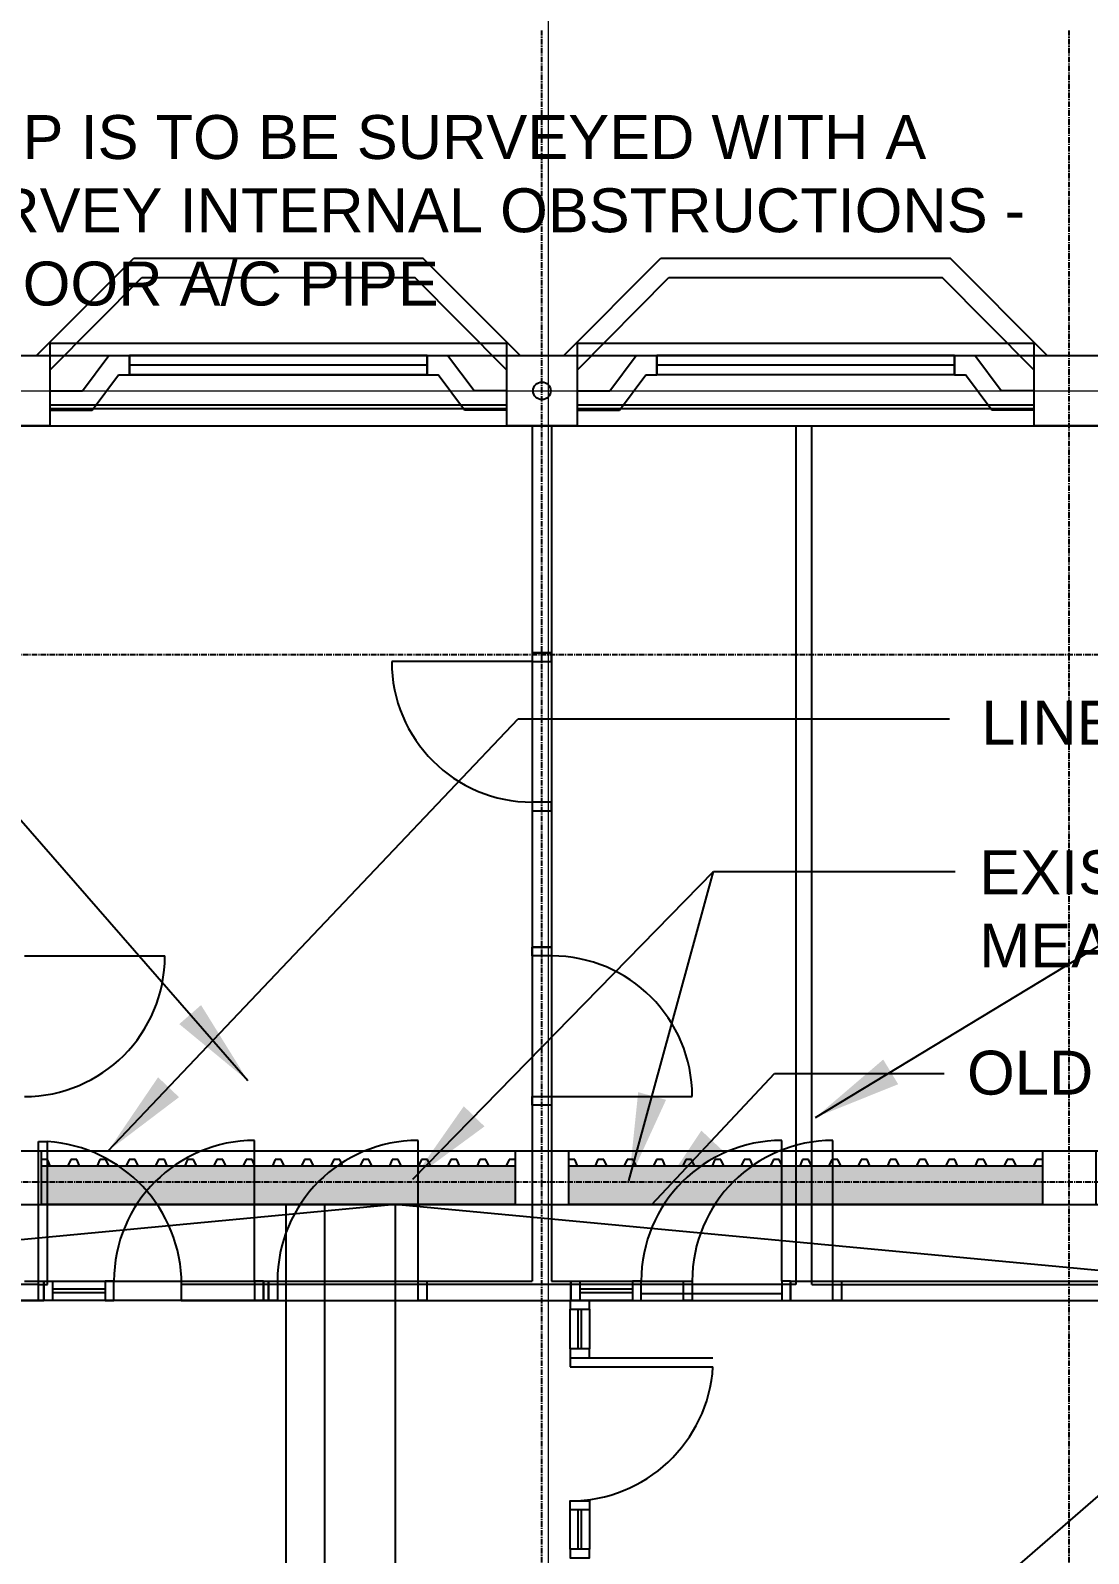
# Model space of a CAD drawing. Header units: millimetres. Extents: x -27283 to 30143, y -18440 to 22926.
# Drawn here: x -8443 to -2423, y 3161 to 11826 of the extents above; entities that cross this region are included whole.
import ezdxf

# ---------------------------------------------------------------- set-up
doc = ezdxf.new("R2010")
doc.units = ezdxf.units.MM
doc.linetypes.add('PCENTRE', pattern=[50.8, 31.75, -6.35, 6.35, -6.35])
doc.linetypes.add('PCENTRE2', pattern=[28.575, 19.05, -3.175, 3.175, -3.175])
for name, color, linetype in [('11th Floor - Doors Windows and Openings', 7, 'Continuous'), ('11th Floor - Structural Members', 7, 'Continuous'), ('11th Floor - Walls', 7, 'Continuous'), ('Boundaries_and_building_grids', 140, 'PCENTRE2'), ('Lift Motor Room Roof - General', 7, 'Continuous'), ('Lift Motor Room Roof - Hatch', 7, 'Continuous'), ('Lift Motor Room Roof - Roofs', 7, 'Continuous'), ('Lift Motor Room Roof - Structural Members', 7, 'Continuous'), ('Lift Motor Room Roof - Text and Leaders', 7, 'Continuous'), ('Lift Motor Room Roof - Walls', 7, 'Continuous'), ('Roof - Roofs', 7, 'Continuous'), ('Roof - Structural Members', 7, 'Continuous'), ('Roof - Text and Leaders', 7, 'Continuous'), ('Roof - Walls', 7, 'Continuous'), ('Sixth Floor - Doors Windows and Openings', 7, 'Continuous'), ('Sixth Floor - Structural Members', 7, 'Continuous'), ('Sixth Floor - Walls', 7, 'Continuous'), ('Tenth Floor - Doors Windows and Openings', 7, 'Continuous'), ('Tenth Floor - Structural Members', 7, 'Continuous'), ('Tenth Floor - Walls', 7, 'Continuous')]:
    doc.layers.add(name, color=color, linetype=linetype)
doc.styles.add('Arial1', font='arial.ttf')
doc.dimstyles.new('ISO-25', dxfattribs={"dimtxt": 2.5, "dimasz": 2.5, "dimexe": 1.25, "dimexo": 0.625, "dimtad": 1, "dimtxsty": 'Standard', "dimcen": 2.5, "dimadec": 0, "dimazin": 0, "dimtfac": 1, "dimtmove": 0, "dimatfit": 3, "dimfxl": 1, "dimarcsym": 0})
pattern_1 = [(90, (0, 0), (-25, 2e-15), [0.25, -199.75]), (90, (0.98, 2.5), (-25, 2e-15), [0.25, -199.75]), (90, (1.955, 5), (-25, 2e-15), [0.25, -199.75]), (90, (2.917, 7.5), (-25, 2e-15), [0.25, -199.75]), (90, (3.862, 10), (-25, 2e-15), [0.25, -199.75]), (90, (4.782, 12.5), (-25, 2e-15), [0.25, -199.75]), (90, (5.675, 15), (-25, 2e-15), [0.25, -199.75]), (90, (6.53, 17.5), (-25, 2e-15), [0.25, -199.75]), (90, (7.348, 20), (-25, 2e-15), [0.25, -199.75]), (90, (8.117, 22.5), (-25, 2e-15), [0.25, -199.75]), (90, (8.84, 25), (-25, 2e-15), [0.25, -199.75]), (90, (9.505, 27.5), (-25, 2e-15), [0.25, -199.75]), (90, (10.113, 30), (-25, 2e-15), [0.25, -199.75]), (90, (10.658, 32.5), (-25, 2e-15), [0.25, -199.75]), (90, (11.137, 35), (-25, 2e-15), [0.25, -199.75]), (90, (11.547, 37.5), (-25, 2e-15), [0.25, -199.75]), (90, (11.887, 40), (-25, 2e-15), [0.25, -199.75]), (90, (12.155, 42.5), (-25, 2e-15), [0.25, -199.75]), (90, (12.345, 45), (-25, 2e-15), [0.25, -199.75]), (90, (12.463, 47.5), (-25, 2e-15), [0.25, -199.75]), (90, (12.5, 50), (-25, 2e-15), [0.25, -199.75]), (90, (0.98, 97.5), (-25, 2e-15), [0.25, -199.75]), (90, (1.955, 95), (-25, 2e-15), [0.25, -199.75]), (90, (2.917, 92.5), (-25, 2e-15), [0.25, -199.75]), (90, (3.862, 90), (-25, 2e-15), [0.25, -199.75]), (90, (4.782, 87.5), (-25, 2e-15), [0.25, -199.75]), (90, (5.675, 85), (-25, 2e-15), [0.25, -199.75]), (90, (6.53, 82.5), (-25, 2e-15), [0.25, -199.75]), (90, (7.348, 80), (-25, 2e-15), [0.25, -199.75]), (90, (8.117, 77.5), (-25, 2e-15), [0.25, -199.75]), (90, (8.84, 75), (-25, 2e-15), [0.25, -199.75]), (90, (9.505, 72.5), (-25, 2e-15), [0.25, -199.75]), (90, (10.113, 70), (-25, 2e-15), [0.25, -199.75]), (90, (10.658, 67.5), (-25, 2e-15), [0.25, -199.75]), (90, (11.137, 65), (-25, 2e-15), [0.25, -199.75]), (90, (11.547, 62.5), (-25, 2e-15), [0.25, -199.75]), (90, (11.887, 60), (-25, 2e-15), [0.25, -199.75]), (90, (12.155, 57.5), (-25, 2e-15), [0.25, -199.75]), (90, (12.345, 55), (-25, 2e-15), [0.25, -199.75]), (90, (12.463, 52.5), (-25, 2e-15), [0.25, -199.75]), (90, (-0.98, 102.5), (-25, 2e-15), [0.25, -199.75]), (90, (-1.955, 105), (-25, 2e-15), [0.25, -199.75]), (90, (-2.917, 107.5), (-25, 2e-15), [0.25, -199.75]), (90, (-3.862, 110), (-25, 2e-15), [0.25, -199.75]), (90, (-4.782, 112.5), (-25, 2e-15), [0.25, -199.75]), (90, (-5.675, 115), (-25, 2e-15), [0.25, -199.75]), (90, (-6.53, 117.5), (-25, 2e-15), [0.25, -199.75]), (90, (-7.348, 120), (-25, 2e-15), [0.25, -199.75]), (90, (-8.117, 122.5), (-25, 2e-15), [0.25, -199.75]), (90, (-8.84, 125), (-25, 2e-15), [0.25, -199.75]), (90, (-9.505, 127.5), (-25, 2e-15), [0.25, -199.75]), (90, (-10.113, 130), (-25, 2e-15), [0.25, -199.75]), (90, (-10.658, 132.5), (-25, 2e-15), [0.25, -199.75]), (90, (-11.137, 135), (-25, 2e-15), [0.25, -199.75]), (90, (-11.547, 137.5), (-25, 2e-15), [0.25, -199.75]), (90, (-11.887, 140), (-25, 2e-15), [0.25, -199.75]), (90, (-12.155, 142.5), (-25, 2e-15), [0.25, -199.75]), (90, (-12.345, 145), (-25, 2e-15), [0.25, -199.75]), (90, (-12.463, 147.5), (-25, 2e-15), [0.25, -199.75]), (90, (-12.5, 150), (-25, 2e-15), [0.25, -199.75]), (90, (-0.98, 197.5), (-25, 2e-15), [0.25, -199.75]), (90, (-1.955, 195), (-25, 2e-15), [0.25, -199.75]), (90, (-2.917, 192.5), (-25, 2e-15), [0.25, -199.75]), (90, (-3.862, 190), (-25, 2e-15), [0.25, -199.75]), (90, (-4.782, 187.5), (-25, 2e-15), [0.25, -199.75]), (90, (-5.675, 185), (-25, 2e-15), [0.25, -199.75]), (90, (-6.53, 182.5), (-25, 2e-15), [0.25, -199.75]), (90, (-7.348, 180), (-25, 2e-15), [0.25, -199.75]), (90, (-8.117, 177.5), (-25, 2e-15), [0.25, -199.75]), (90, (-8.84, 175), (-25, 2e-15), [0.25, -199.75]), (90, (-9.505, 172.5), (-25, 2e-15), [0.25, -199.75]), (90, (-10.113, 170), (-25, 2e-15), [0.25, -199.75]), (90, (-10.658, 167.5), (-25, 2e-15), [0.25, -199.75]), (90, (-11.137, 165), (-25, 2e-15), [0.25, -199.75]), (90, (-11.547, 162.5), (-25, 2e-15), [0.25, -199.75]), (90, (-11.887, 160), (-25, 2e-15), [0.25, -199.75]), (90, (-12.155, 157.5), (-25, 2e-15), [0.25, -199.75]), (90, (-12.345, 155), (-25, 2e-15), [0.25, -199.75]), (90, (-12.463, 152.5), (-25, 2e-15), [0.25, -199.75]), (90, (0, 100), (-25, 2e-15), [0.25, -199.75])]

msp = doc.modelspace()

# ---------------------------------------------------------------- hatches: boundary and pattern name
at = {"layer": 'Lift Motor Room Roof - Hatch', "linetype": 'Continuous', "lineweight": -3}
h = msp.add_hatch(dxfattribs=at)
h.set_pattern_fill('GENERAL', color=8, scale=25, style=0)
h.set_pattern_definition(pattern_1)
h.paths.add_polyline_path([(-8380.3, 5365.7), (-8380.3, 5145.7), (-5685.3, 5145.7), (-5685.3, 5365.7)])
h = msp.add_hatch(dxfattribs=at)
h.set_pattern_fill('GENERAL', color=8, scale=25, style=0)
h.set_pattern_definition(pattern_1)
h.paths.add_polyline_path([(-5380.3, 5365.7), (-5380.3, 5145.7), (-2685.3, 5145.7), (-2685.3, 5365.7)])

# ---------------------------------------------------------------- linework, layer by layer
at = {"layer": '11th Floor - Doors Windows and Openings', "color": 1, "linetype": 'Continuous'}
for p, q in [((-6186, 9975.7, 37950), (-7879.6, 9975.7, 37950)), ((-7879.6, 9865.7, 37950), (-7879.6, 9975.7, 37950)), ((-6186, 9865.7, 37950), (-6186, 9975.7, 37950)), ((-4879.7, 9865.7, 37950), (-4879.7, 9975.7, 37950)), ((-3186, 9975.7, 37950), (-4879.7, 9975.7, 37950)), ((-3186, 9865.7, 37950), (-3186, 9975.7, 37950)), ((-6186, 9920.7, 37950), (-7879.6, 9920.7, 37950)), ((-3186, 9920.7, 37950), (-4879.7, 9920.7, 37950)), ((-6186, 9865.7, 37950), (-7879.6, 9865.7, 37950)), ((-3186, 9865.7, 37950), (-4879.7, 9865.7, 37950))]:
    msp.add_line(p, q, dxfattribs=at)
at = {"layer": '11th Floor - Doors Windows and Openings', "color": 1, "linetype": 'Continuous', "lineweight": -3}
for p, q in [((-8477.8, 6560.7, 37950), (-7677.8, 6560.7, 37950)), ((-5477.8, 5760.7, 37950), (-4677.8, 5760.7, 37950)), ((-6237.8, 4710.7, 37950), (-6237.8, 5510.7, 37950)), ((-3877.8, 4710.7, 37950), (-3877.8, 5510.7, 37950))]:
    msp.add_line(p, q, dxfattribs=at)
at = {"layer": '11th Floor - Doors Windows and Openings', "color": 1, "linetype": 'Continuous', "lineweight": -3, "elevation": 37950}
for points in [[(-5477.8, 6610.7), (-5477.8, 6560.7), (-5587.8, 6560.7), (-5587.8, 6610.7), (-5477.8, 6610.7)], [(-5477.8, 5760.7), (-5477.8, 5710.7), (-5587.8, 5710.7), (-5587.8, 5760.7), (-5477.8, 5760.7)], [(-7087.8, 4710.7), (-7037.8, 4710.7), (-7037.8, 4600.7), (-7087.8, 4600.7), (-7087.8, 4710.7)], [(-6237.8, 4710.7), (-6187.8, 4710.7), (-6187.8, 4600.7), (-6237.8, 4600.7), (-6237.8, 4710.7)], [(-4727.8, 4710.7), (-4677.8, 4710.7), (-4677.8, 4600.7), (-4727.8, 4600.7), (-4727.8, 4710.7)], [(-3877.8, 4710.7), (-3827.8, 4710.7), (-3827.8, 4600.7), (-3877.8, 4600.7), (-3877.8, 4710.7)]]:
    msp.add_lwpolyline(points, dxfattribs=at)
at = {"layer": '11th Floor - Doors Windows and Openings', "color": 1, "linetype": 'Continuous', "lineweight": -3}
for centre, start, end in [((-8477.8, 6560.7, 37950), 270, 0), ((-5477.8, 5760.7, 37950), 0, 90), ((-6237.8, 4710.7, 37950), 90, 180), ((-3877.8, 4710.7, 37950), 90, 180)]:
    msp.add_arc(centre, 800, start, end, dxfattribs=at)
at = {"layer": '11th Floor - Structural Members', "color": 5, "linetype": 'Continuous', "elevation": 37950}
for points in [[(-8332.8, 9575.7), (-8732.8, 9575.7), (-8732.8, 9975.7), (-8332.8, 9975.7), (-8332.8, 9575.7)], [(-5332.8, 9575.7), (-5732.8, 9575.7), (-5732.8, 9975.7), (-5332.8, 9975.7), (-5332.8, 9575.7)], [(-2332.8, 9575.7), (-2732.8, 9575.7), (-2732.8, 9975.7), (-2332.8, 9975.7), (-2332.8, 9575.7)]]:
    msp.add_lwpolyline(points, dxfattribs=at)
at = {"layer": '11th Floor - Structural Members', "color": 5, "linetype": 'Continuous', "lineweight": -3}
msp.add_circle((-5532.8, 9775.7, 34500), 50, dxfattribs=at)
at = {"layer": '11th Floor - Walls', "color": 3, "linetype": 'Continuous'}
for p, q in [((-8408.1, 9975.7, 37950), (-7855.6, 10530.7, 37950)), ((-7855.6, 10530.7, 37950), (-6210, 10530.7, 37950)), ((-5657.5, 9975.7, 37950), (-6210, 10530.7, 37950)), ((-5408.1, 9975.7, 37950), (-4855.6, 10530.7, 37950)), ((-4855.6, 10530.7, 37950), (-3210, 10530.7, 37950)), ((-2657.5, 9975.7, 37950), (-3210, 10530.7, 37950)), ((-8332.8, 9893.7, 37950), (-7810, 10420.7, 37950)), ((-7810, 10420.7, 37950), (-6255.6, 10420.7, 37950)), ((-5732.8, 9893.7, 37950), (-6255.6, 10420.7, 37950)), ((-5332.8, 9893.7, 37950), (-4810, 10420.7, 37950)), ((-4810, 10420.7, 37950), (-3255.6, 10420.7, 37950)), ((-2732.8, 9893.7, 37950), (-3255.6, 10420.7, 37950)), ((-8146.4, 9775.7, 37950), (-7996.1, 9975.7, 37950)), ((-7996.1, 9975.7, 37950), (-6069.5, 9975.7, 37950)), ((-7879.6, 9975.7, 37950), (-7879.6, 9865.7, 37950)), ((-6186, 9975.7, 37950), (-6186, 9865.7, 37950)), ((-5919.2, 9775.7, 37950), (-6069.5, 9975.7, 37950)), ((-5146.4, 9775.7, 37950), (-4996.1, 9975.7, 37950)), ((-4996.1, 9975.7, 37950), (-4879.6, 9975.7, 37950)), ((-4879.6, 9975.7, 37950), (-4879.6, 9865.7, 37950)), ((-3186, 9975.7, 37950), (-3186, 9865.7, 37950)), ((-3186, 9975.7, 37950), (-3069.5, 9975.7, 37950)), ((-2919.2, 9775.7, 37950), (-3069.5, 9975.7, 37950)), ((-8092.3, 9665.7, 37950), (-7942.1, 9865.7, 37950)), ((-7942.1, 9865.7, 37950), (-6123.5, 9865.7, 37950)), ((-5973.3, 9665.7, 37950), (-6123.5, 9865.7, 37950)), ((-5092.3, 9665.7, 37950), (-4942.1, 9865.7, 37950)), ((-4942.1, 9865.7, 37950), (-4879.6, 9865.7, 37950)), ((-3186, 9865.7, 37950), (-3123.5, 9865.7, 37950)), ((-2973.3, 9665.7, 37950), (-3123.5, 9865.7, 37950)), ((-8332.8, 9775.7, 37950), (-8146.4, 9775.7, 37950)), ((-5732.8, 9775.7, 37950), (-5919.2, 9775.7, 37950)), ((-5332.8, 9775.7, 37950), (-5146.4, 9775.7, 37950)), ((-2732.8, 9775.7, 37950), (-2919.2, 9775.7, 37950)), ((-8332.8, 9665.7, 37950), (-8092.3, 9665.7, 37950)), ((-5732.8, 9665.7, 37950), (-5973.3, 9665.7, 37950)), ((-5332.8, 9665.7, 37950), (-5092.3, 9665.7, 37950)), ((-2732.8, 9665.7, 37950), (-2973.3, 9665.7, 37950))]:
    msp.add_line(p, q, dxfattribs=at)
at = {"layer": '11th Floor - Walls', "color": 2, "linetype": 'Continuous'}
for p, q in [((-5477.8, 9575.7, 37950), (-5587.8, 9575.7, 37950)), ((-5587.8, 9575.7, 37950), (-5587.8, 6610.7, 37950)), ((-5477.8, 9575.7, 37950), (-5477.8, 6610.7, 37950)), ((-5477.8, 6610.7, 37950), (-5587.8, 6610.7, 37950)), ((-5587.8, 5710.7, 37950), (-5587.8, 4710.7, 37950)), ((-5477.8, 5710.7, 37950), (-5587.8, 5710.7, 37950)), ((-5477.8, 5710.7, 37950), (-5477.8, 4710.7, 37950)), ((-8477.8, 4710.7, 37950), (-7087.8, 4710.7, 37950)), ((-7087.8, 4710.7, 37950), (-7087.8, 4600.7, 37950)), ((-6187.8, 4710.7, 37950), (-6187.8, 4600.7, 37950)), ((-6187.8, 4710.7, 37950), (-5587.8, 4710.7, 37950)), ((-5477.8, 4710.7, 37950), (-4727.8, 4710.7, 37950)), ((-4727.8, 4600.7, 37950), (-4727.8, 4710.7, 37950)), ((-3827.8, 4710.7, 37950), (412.2, 4710.7, 37950)), ((-3827.8, 4710.7, 37950), (-3827.8, 4600.7, 37950)), ((-7087.8, 4600.7, 37950), (-8587.8, 4600.7, 37950)), ((-6187.8, 4600.7, 37950), (-4727.8, 4600.7, 37950)), ((-3827.8, 4600.7, 37950), (4712.2, 4600.7, 37950))]:
    msp.add_line(p, q, dxfattribs=at)
at = {"layer": 'Boundaries_and_building_grids', "color": 140, "linetype": 'PCENTRE', "lineweight": -3}
for p, q in [((-5532.8, -11774.3), (-5532.8, 11825.7)), ((-2532.8, -11774.3), (-2532.8, 11825.7)), ((-27282.8, 8275.7), (25217.2, 8275.7)), ((-27282.8, 5275.7), (25217.2, 5275.7))]:
    msp.add_line(p, q, dxfattribs=at)
at = {"layer": 'Boundaries_and_building_grids', "color": 4, "linetype": 'Continuous', "lineweight": 0}
msp.add_xline((-26402.2, 9775.7), (1, 0), dxfattribs=at)
at = {"layer": 'Lift Motor Room Roof - General', "color": 4, "linetype": 'Continuous', "lineweight": 0}
msp.add_xline((-5495.3, -5137.8, 46830), (0, 1), dxfattribs=at)
at = {"layer": 'Lift Motor Room Roof - Roofs', "color": 4, "linetype": 'Continuous', "lineweight": -3}
for p, q in [((-8380.3, 5365.7, 46830), (-5685.3, 5365.7, 46830)), ((-5380.3, 5365.7, 46830), (-2685.3, 5365.7, 46830))]:
    msp.add_line(p, q, dxfattribs=at)
at = {"layer": 'Lift Motor Room Roof - Roofs', "color": 3, "linetype": 'Continuous', "lineweight": -3}
msp.add_line((-14422.8, 5145.7, 46830), (12357.2, 5145.7, 46830), dxfattribs=at)
at = {"layer": 'Lift Motor Room Roof - Roofs', "color": 1, "linetype": 'Continuous', "lineweight": -3}
for p, q in [((-6367.8, 5145.7, 46830), (-11702.8, 4645.7, 46830)), ((-6367.8, 5145.7, 46830), (-6367.8, -5094.3, 46830)), ((-1032.8, 4645.7, 46830), (-6367.8, 5145.7, 46830)), ((-1032.8, 4645.7, 46830), (-6367.8, 25.7, 46830))]:
    msp.add_line(p, q, dxfattribs=at)
at = {"layer": 'Lift Motor Room Roof - Structural Members', "color": 5, "linetype": 'Continuous', "lineweight": -3, "elevation": 46830}
for points in [[(-8685.3, 5450.7), (-8685.3, 5145.7), (-8380.3, 5145.7), (-8380.3, 5450.7)], [(-5685.3, 5450.7), (-5685.3, 5145.7), (-5380.3, 5145.7), (-5380.3, 5450.7)], [(-2685.3, 5450.7), (-2685.3, 5145.7), (-2380.3, 5145.7), (-2380.3, 5450.7)]]:
    msp.add_lwpolyline(points, close=True, dxfattribs=at)
at = {"layer": 'Lift Motor Room Roof - Walls', "color": 1, "linetype": 'Continuous'}
for p, q in [((-8346.4, 5401.6, 46830), (-8380.3, 5401.6, 46830)), ((-8329.9, 5365.7, 46830), (-8346.4, 5401.6, 46830)), ((-8214, 5401.6, 46830), (-8230.5, 5365.7, 46830)), ((-8180, 5401.6, 46830), (-8214, 5401.6, 46830)), ((-8163.6, 5365.7, 46830), (-8180, 5401.6, 46830)), ((-8047.7, 5401.6, 46830), (-8064.2, 5365.7, 46830)), ((-8013.7, 5401.6, 46830), (-8047.7, 5401.6, 46830)), ((-7997.2, 5365.7, 46830), (-8013.7, 5401.6, 46830)), ((-7881.4, 5401.6, 46830), (-7897.8, 5365.7, 46830)), ((-7847.4, 5401.6, 46830), (-7881.4, 5401.6, 46830)), ((-7830.9, 5365.7, 46830), (-7847.4, 5401.6, 46830)), ((-7715, 5401.6, 46830), (-7731.5, 5365.7, 46830)), ((-7681.1, 5401.6, 46830), (-7715, 5401.6, 46830)), ((-7664.6, 5365.7, 46830), (-7681.1, 5401.6, 46830)), ((-7548.7, 5401.6, 46830), (-7565.2, 5365.7, 46830)), ((-7514.8, 5401.6, 46830), (-7548.7, 5401.6, 46830)), ((-7498.3, 5365.7, 46830), (-7514.8, 5401.6, 46830)), ((-7382.4, 5401.6, 46830), (-7398.9, 5365.7, 46830)), ((-7348.5, 5401.6, 46830), (-7382.4, 5401.6, 46830)), ((-7332, 5365.7, 46830), (-7348.5, 5401.6, 46830)), ((-7216.1, 5401.6, 46830), (-7232.6, 5365.7, 46830)), ((-7182.2, 5401.6, 46830), (-7216.1, 5401.6, 46830)), ((-7165.7, 5365.7, 46830), (-7182.2, 5401.6, 46830)), ((-7049.8, 5401.6, 46830), (-7066.3, 5365.7, 46830)), ((-7015.8, 5401.6, 46830), (-7049.8, 5401.6, 46830)), ((-6999.3, 5365.7, 46830), (-7015.8, 5401.6, 46830)), ((-6883.5, 5401.6, 46830), (-6899.9, 5365.7, 46830)), ((-6849.5, 5401.6, 46830), (-6883.5, 5401.6, 46830)), ((-6833, 5365.7, 46830), (-6849.5, 5401.6, 46830)), ((-6717.1, 5401.6, 46830), (-6733.6, 5365.7, 46830)), ((-6683.2, 5401.6, 46830), (-6717.1, 5401.6, 46830)), ((-6666.7, 5365.7, 46830), (-6683.2, 5401.6, 46830)), ((-6550.8, 5401.6, 46830), (-6567.3, 5365.7, 46830)), ((-6516.9, 5401.6, 46830), (-6550.8, 5401.6, 46830)), ((-6500.4, 5365.7, 46830), (-6516.9, 5401.6, 46830)), ((-6384.5, 5401.6, 46830), (-6401, 5365.7, 46830)), ((-6350.6, 5401.6, 46830), (-6384.5, 5401.6, 46830)), ((-6334.1, 5365.7, 46830), (-6350.6, 5401.6, 46830)), ((-6218.2, 5401.6, 46830), (-6234.7, 5365.7, 46830)), ((-6184.3, 5401.6, 46830), (-6218.2, 5401.6, 46830)), ((-6167.8, 5365.7, 46830), (-6184.3, 5401.6, 46830)), ((-6051.9, 5401.6, 46830), (-6068.4, 5365.7, 46830)), ((-6017.9, 5401.6, 46830), (-6051.9, 5401.6, 46830)), ((-6001.5, 5365.7, 46830), (-6017.9, 5401.6, 46830)), ((-5885.6, 5401.6, 46830), (-5902.1, 5365.7, 46830)), ((-5851.6, 5401.6, 46830), (-5885.6, 5401.6, 46830)), ((-5835.1, 5365.7, 46830), (-5851.6, 5401.6, 46830)), ((-5719.2, 5401.6, 46830), (-5735.7, 5365.7, 46830)), ((-5685.3, 5401.6, 46830), (-5719.2, 5401.6, 46830)), ((-5346.4, 5401.6, 46830), (-5380.3, 5401.6, 46830)), ((-5329.9, 5365.7, 46830), (-5346.4, 5401.6, 46830)), ((-5214, 5401.6, 46830), (-5230.5, 5365.7, 46830)), ((-5180, 5401.6, 46830), (-5214, 5401.6, 46830)), ((-5163.6, 5365.7, 46830), (-5180, 5401.6, 46830)), ((-5047.7, 5401.6, 46830), (-5064.2, 5365.7, 46830)), ((-5013.7, 5401.6, 46830), (-5047.7, 5401.6, 46830)), ((-4997.2, 5365.7, 46830), (-5013.7, 5401.6, 46830)), ((-4881.4, 5401.6, 46830), (-4897.8, 5365.7, 46830)), ((-4847.4, 5401.6, 46830), (-4881.4, 5401.6, 46830)), ((-4830.9, 5365.7, 46830), (-4847.4, 5401.6, 46830)), ((-4715, 5401.6, 46830), (-4731.5, 5365.7, 46830)), ((-4681.1, 5401.6, 46830), (-4715, 5401.6, 46830)), ((-4664.6, 5365.7, 46830), (-4681.1, 5401.6, 46830)), ((-4548.7, 5401.6, 46830), (-4565.2, 5365.7, 46830)), ((-4514.8, 5401.6, 46830), (-4548.7, 5401.6, 46830)), ((-4498.3, 5365.7, 46830), (-4514.8, 5401.6, 46830)), ((-4382.4, 5401.6, 46830), (-4398.9, 5365.7, 46830)), ((-4348.5, 5401.6, 46830), (-4382.4, 5401.6, 46830)), ((-4332, 5365.7, 46830), (-4348.5, 5401.6, 46830)), ((-4216.1, 5401.6, 46830), (-4232.6, 5365.7, 46830)), ((-4182.2, 5401.6, 46830), (-4216.1, 5401.6, 46830)), ((-4165.7, 5365.7, 46830), (-4182.2, 5401.6, 46830)), ((-4049.8, 5401.6, 46830), (-4066.3, 5365.7, 46830)), ((-4015.8, 5401.6, 46830), (-4049.8, 5401.6, 46830)), ((-3999.3, 5365.7, 46830), (-4015.8, 5401.6, 46830)), ((-3883.5, 5401.6, 46830), (-3899.9, 5365.7, 46830)), ((-3849.5, 5401.6, 46830), (-3883.5, 5401.6, 46830)), ((-3833, 5365.7, 46830), (-3849.5, 5401.6, 46830)), ((-3717.1, 5401.6, 46830), (-3733.6, 5365.7, 46830)), ((-3683.2, 5401.6, 46830), (-3717.1, 5401.6, 46830)), ((-3666.7, 5365.7, 46830), (-3683.2, 5401.6, 46830)), ((-3550.8, 5401.6, 46830), (-3567.3, 5365.7, 46830)), ((-3516.9, 5401.6, 46830), (-3550.8, 5401.6, 46830)), ((-3500.4, 5365.7, 46830), (-3516.9, 5401.6, 46830)), ((-3384.5, 5401.6, 46830), (-3401, 5365.7, 46830)), ((-3350.6, 5401.6, 46830), (-3384.5, 5401.6, 46830)), ((-3334.1, 5365.7, 46830), (-3350.6, 5401.6, 46830)), ((-3218.2, 5401.6, 46830), (-3234.7, 5365.7, 46830)), ((-3184.3, 5401.6, 46830), (-3218.2, 5401.6, 46830)), ((-3167.8, 5365.7, 46830), (-3184.3, 5401.6, 46830)), ((-3051.9, 5401.6, 46830), (-3068.4, 5365.7, 46830)), ((-3017.9, 5401.6, 46830), (-3051.9, 5401.6, 46830)), ((-3001.5, 5365.7, 46830), (-3017.9, 5401.6, 46830)), ((-2885.6, 5401.6, 46830), (-2902.1, 5365.7, 46830)), ((-2851.6, 5401.6, 46830), (-2885.6, 5401.6, 46830)), ((-2835.1, 5365.7, 46830), (-2851.6, 5401.6, 46830)), ((-2719.2, 5401.6, 46830), (-2735.7, 5365.7, 46830)), ((-2685.3, 5401.6, 46830), (-2719.2, 5401.6, 46830)), ((-8329.9, 5365.7, 46830), (-8230.5, 5365.7, 46830)), ((-8163.6, 5365.7, 46830), (-8064.2, 5365.7, 46830)), ((-7997.2, 5365.7, 46830), (-7897.8, 5365.7, 46830)), ((-7830.9, 5365.7, 46830), (-7731.5, 5365.7, 46830)), ((-7664.6, 5365.7, 46830), (-7565.2, 5365.7, 46830)), ((-7498.3, 5365.7, 46830), (-7398.9, 5365.7, 46830)), ((-7332, 5365.7, 46830), (-7232.6, 5365.7, 46830)), ((-7165.7, 5365.7, 46830), (-7066.3, 5365.7, 46830)), ((-6999.3, 5365.7, 46830), (-6899.9, 5365.7, 46830)), ((-6833, 5365.7, 46830), (-6733.6, 5365.7, 46830)), ((-6666.7, 5365.7, 46830), (-6567.3, 5365.7, 46830)), ((-6500.4, 5365.7, 46830), (-6401, 5365.7, 46830)), ((-6334.1, 5365.7, 46830), (-6234.7, 5365.7, 46830)), ((-6167.8, 5365.7, 46830), (-6068.4, 5365.7, 46830)), ((-6001.5, 5365.7, 46830), (-5902.1, 5365.7, 46830)), ((-5835.1, 5365.7, 46830), (-5735.7, 5365.7, 46830)), ((-5329.9, 5365.7, 46830), (-5230.5, 5365.7, 46830)), ((-5163.6, 5365.7, 46830), (-5064.2, 5365.7, 46830)), ((-4997.2, 5365.7, 46830), (-4897.8, 5365.7, 46830)), ((-4830.9, 5365.7, 46830), (-4731.5, 5365.7, 46830)), ((-4664.6, 5365.7, 46830), (-4565.2, 5365.7, 46830)), ((-4498.3, 5365.7, 46830), (-4398.9, 5365.7, 46830)), ((-4332, 5365.7, 46830), (-4232.6, 5365.7, 46830)), ((-4165.7, 5365.7, 46830), (-4066.3, 5365.7, 46830)), ((-3999.3, 5365.7, 46830), (-3899.9, 5365.7, 46830)), ((-3833, 5365.7, 46830), (-3733.6, 5365.7, 46830)), ((-3666.7, 5365.7, 46830), (-3567.3, 5365.7, 46830)), ((-3500.4, 5365.7, 46830), (-3401, 5365.7, 46830)), ((-3334.1, 5365.7, 46830), (-3234.7, 5365.7, 46830)), ((-3167.8, 5365.7, 46830), (-3068.4, 5365.7, 46830)), ((-3001.5, 5365.7, 46830), (-2902.1, 5365.7, 46830)), ((-2835.1, 5365.7, 46830), (-2735.7, 5365.7, 46830))]:
    msp.add_line(p, q, dxfattribs=at)
at = {"layer": 'Lift Motor Room Roof - Walls', "color": 2, "linetype": 'Continuous', "elevation": 46830}
msp.add_lwpolyline([(-14727.8, 5450.7), (-14727.8, -5399.3), (12662.2, -5399.3), (12662.2, 5450.7)], close=True, dxfattribs=at)
at = {"layer": 'Roof - Roofs', "color": 3, "linetype": 'Continuous', "lineweight": -3}
for p, q in [((-25232.8, 9975.7, 42250), (23167.2, 9975.7, 42250)), ((-24832.8, 9575.7, 42250), (22767.2, 9575.7, 42250))]:
    msp.add_line(p, q, dxfattribs=at)
at = {"layer": 'Roof - Roofs', "color": 4, "linetype": 'Continuous', "lineweight": -3}
msp.add_circle((-5532.8, 9775.7, 42250), 50, dxfattribs=at)
at = {"layer": 'Roof - Structural Members', "color": 5, "linetype": 'Continuous', "lineweight": -3, "elevation": 42250}
for points in [[(-8685.3, 5450.7), (-8685.3, 5145.7), (-8380.3, 5145.7), (-8380.3, 5450.7)], [(-5685.3, 5450.7), (-5685.3, 5145.7), (-5380.3, 5145.7), (-5380.3, 5450.7)], [(-2685.3, 5450.7), (-2685.3, 5145.7), (-2380.3, 5145.7), (-2380.3, 5450.7)]]:
    msp.add_lwpolyline(points, close=True, dxfattribs=at)
at = {"layer": 'Roof - Walls', "color": 1, "linetype": 'Continuous'}
for p, q in [((-8346.4, 5401.6, 42250), (-8380.3, 5401.6, 42250)), ((-8329.9, 5365.7, 42250), (-8346.4, 5401.6, 42250)), ((-8214, 5401.6, 42250), (-8230.5, 5365.7, 42250)), ((-8180, 5401.6, 42250), (-8214, 5401.6, 42250)), ((-8163.6, 5365.7, 42250), (-8180, 5401.6, 42250)), ((-8047.7, 5401.6, 42250), (-8064.2, 5365.7, 42250)), ((-8013.7, 5401.6, 42250), (-8047.7, 5401.6, 42250)), ((-7997.2, 5365.7, 42250), (-8013.7, 5401.6, 42250)), ((-7881.4, 5401.6, 42250), (-7897.8, 5365.7, 42250)), ((-7847.4, 5401.6, 42250), (-7881.4, 5401.6, 42250)), ((-7830.9, 5365.7, 42250), (-7847.4, 5401.6, 42250)), ((-7715, 5401.6, 42250), (-7731.5, 5365.7, 42250)), ((-7681.1, 5401.6, 42250), (-7715, 5401.6, 42250)), ((-7664.6, 5365.7, 42250), (-7681.1, 5401.6, 42250)), ((-7548.7, 5401.6, 42250), (-7565.2, 5365.7, 42250)), ((-7514.8, 5401.6, 42250), (-7548.7, 5401.6, 42250)), ((-7498.3, 5365.7, 42250), (-7514.8, 5401.6, 42250)), ((-7382.4, 5401.6, 42250), (-7398.9, 5365.7, 42250)), ((-7348.5, 5401.6, 42250), (-7382.4, 5401.6, 42250)), ((-7332, 5365.7, 42250), (-7348.5, 5401.6, 42250)), ((-7216.1, 5401.6, 42250), (-7232.6, 5365.7, 42250)), ((-7182.2, 5401.6, 42250), (-7216.1, 5401.6, 42250)), ((-7165.7, 5365.7, 42250), (-7182.2, 5401.6, 42250)), ((-7049.8, 5401.6, 42250), (-7066.3, 5365.7, 42250)), ((-7015.8, 5401.6, 42250), (-7049.8, 5401.6, 42250)), ((-6999.3, 5365.7, 42250), (-7015.8, 5401.6, 42250)), ((-6883.5, 5401.6, 42250), (-6899.9, 5365.7, 42250)), ((-6849.5, 5401.6, 42250), (-6883.5, 5401.6, 42250)), ((-6833, 5365.7, 42250), (-6849.5, 5401.6, 42250)), ((-6717.1, 5401.6, 42250), (-6733.6, 5365.7, 42250)), ((-6683.2, 5401.6, 42250), (-6717.1, 5401.6, 42250)), ((-6666.7, 5365.7, 42250), (-6683.2, 5401.6, 42250)), ((-6550.8, 5401.6, 42250), (-6567.3, 5365.7, 42250)), ((-6516.9, 5401.6, 42250), (-6550.8, 5401.6, 42250)), ((-6500.4, 5365.7, 42250), (-6516.9, 5401.6, 42250)), ((-6384.5, 5401.6, 42250), (-6401, 5365.7, 42250)), ((-6350.6, 5401.6, 42250), (-6384.5, 5401.6, 42250)), ((-6334.1, 5365.7, 42250), (-6350.6, 5401.6, 42250)), ((-6218.2, 5401.6, 42250), (-6234.7, 5365.7, 42250)), ((-6184.3, 5401.6, 42250), (-6218.2, 5401.6, 42250)), ((-6167.8, 5365.7, 42250), (-6184.3, 5401.6, 42250)), ((-6051.9, 5401.6, 42250), (-6068.4, 5365.7, 42250)), ((-6017.9, 5401.6, 42250), (-6051.9, 5401.6, 42250)), ((-6001.5, 5365.7, 42250), (-6017.9, 5401.6, 42250)), ((-5885.6, 5401.6, 42250), (-5902.1, 5365.7, 42250)), ((-5851.6, 5401.6, 42250), (-5885.6, 5401.6, 42250)), ((-5835.1, 5365.7, 42250), (-5851.6, 5401.6, 42250)), ((-5719.2, 5401.6, 42250), (-5735.7, 5365.7, 42250)), ((-5685.3, 5401.6, 42250), (-5719.2, 5401.6, 42250)), ((-5346.4, 5401.6, 42250), (-5380.3, 5401.6, 42250)), ((-5329.9, 5365.7, 42250), (-5346.4, 5401.6, 42250)), ((-5214, 5401.6, 42250), (-5230.5, 5365.7, 42250)), ((-5180, 5401.6, 42250), (-5214, 5401.6, 42250)), ((-5163.6, 5365.7, 42250), (-5180, 5401.6, 42250)), ((-5047.7, 5401.6, 42250), (-5064.2, 5365.7, 42250)), ((-5013.7, 5401.6, 42250), (-5047.7, 5401.6, 42250)), ((-4997.2, 5365.7, 42250), (-5013.7, 5401.6, 42250)), ((-4881.4, 5401.6, 42250), (-4897.8, 5365.7, 42250)), ((-4847.4, 5401.6, 42250), (-4881.4, 5401.6, 42250)), ((-4830.9, 5365.7, 42250), (-4847.4, 5401.6, 42250)), ((-4715, 5401.6, 42250), (-4731.5, 5365.7, 42250)), ((-4681.1, 5401.6, 42250), (-4715, 5401.6, 42250)), ((-4664.6, 5365.7, 42250), (-4681.1, 5401.6, 42250)), ((-4548.7, 5401.6, 42250), (-4565.2, 5365.7, 42250)), ((-4514.8, 5401.6, 42250), (-4548.7, 5401.6, 42250)), ((-4498.3, 5365.7, 42250), (-4514.8, 5401.6, 42250)), ((-4382.4, 5401.6, 42250), (-4398.9, 5365.7, 42250)), ((-4348.5, 5401.6, 42250), (-4382.4, 5401.6, 42250)), ((-4332, 5365.7, 42250), (-4348.5, 5401.6, 42250)), ((-4216.1, 5401.6, 42250), (-4232.6, 5365.7, 42250)), ((-4182.2, 5401.6, 42250), (-4216.1, 5401.6, 42250)), ((-4165.7, 5365.7, 42250), (-4182.2, 5401.6, 42250)), ((-4049.8, 5401.6, 42250), (-4066.3, 5365.7, 42250)), ((-4015.8, 5401.6, 42250), (-4049.8, 5401.6, 42250)), ((-3999.3, 5365.7, 42250), (-4015.8, 5401.6, 42250)), ((-3883.5, 5401.6, 42250), (-3899.9, 5365.7, 42250)), ((-3849.5, 5401.6, 42250), (-3883.5, 5401.6, 42250)), ((-3833, 5365.7, 42250), (-3849.5, 5401.6, 42250)), ((-3717.1, 5401.6, 42250), (-3733.6, 5365.7, 42250)), ((-3683.2, 5401.6, 42250), (-3717.1, 5401.6, 42250)), ((-3666.7, 5365.7, 42250), (-3683.2, 5401.6, 42250)), ((-3550.8, 5401.6, 42250), (-3567.3, 5365.7, 42250)), ((-3516.9, 5401.6, 42250), (-3550.8, 5401.6, 42250)), ((-3500.4, 5365.7, 42250), (-3516.9, 5401.6, 42250)), ((-3384.5, 5401.6, 42250), (-3401, 5365.7, 42250)), ((-3350.6, 5401.6, 42250), (-3384.5, 5401.6, 42250)), ((-3334.1, 5365.7, 42250), (-3350.6, 5401.6, 42250)), ((-3218.2, 5401.6, 42250), (-3234.7, 5365.7, 42250)), ((-3184.3, 5401.6, 42250), (-3218.2, 5401.6, 42250)), ((-3167.8, 5365.7, 42250), (-3184.3, 5401.6, 42250)), ((-3051.9, 5401.6, 42250), (-3068.4, 5365.7, 42250)), ((-3017.9, 5401.6, 42250), (-3051.9, 5401.6, 42250)), ((-3001.5, 5365.7, 42250), (-3017.9, 5401.6, 42250)), ((-2885.6, 5401.6, 42250), (-2902.1, 5365.7, 42250)), ((-2851.6, 5401.6, 42250), (-2885.6, 5401.6, 42250)), ((-2835.1, 5365.7, 42250), (-2851.6, 5401.6, 42250)), ((-2719.2, 5401.6, 42250), (-2735.7, 5365.7, 42250)), ((-2685.3, 5401.6, 42250), (-2719.2, 5401.6, 42250)), ((-8329.9, 5365.7, 42250), (-8230.5, 5365.7, 42250)), ((-8163.6, 5365.7, 42250), (-8064.2, 5365.7, 42250)), ((-7997.2, 5365.7, 42250), (-7897.8, 5365.7, 42250)), ((-7830.9, 5365.7, 42250), (-7731.5, 5365.7, 42250)), ((-7664.6, 5365.7, 42250), (-7565.2, 5365.7, 42250)), ((-7498.3, 5365.7, 42250), (-7398.9, 5365.7, 42250)), ((-7332, 5365.7, 42250), (-7232.6, 5365.7, 42250)), ((-7165.7, 5365.7, 42250), (-7066.3, 5365.7, 42250)), ((-6999.3, 5365.7, 42250), (-6899.9, 5365.7, 42250)), ((-6833, 5365.7, 42250), (-6733.6, 5365.7, 42250)), ((-6666.7, 5365.7, 42250), (-6567.3, 5365.7, 42250)), ((-6500.4, 5365.7, 42250), (-6401, 5365.7, 42250)), ((-6334.1, 5365.7, 42250), (-6234.7, 5365.7, 42250)), ((-6167.8, 5365.7, 42250), (-6068.4, 5365.7, 42250)), ((-6001.5, 5365.7, 42250), (-5902.1, 5365.7, 42250)), ((-5835.1, 5365.7, 42250), (-5735.7, 5365.7, 42250)), ((-5329.9, 5365.7, 42250), (-5230.5, 5365.7, 42250)), ((-5163.6, 5365.7, 42250), (-5064.2, 5365.7, 42250)), ((-4997.2, 5365.7, 42250), (-4897.8, 5365.7, 42250)), ((-4830.9, 5365.7, 42250), (-4731.5, 5365.7, 42250)), ((-4664.6, 5365.7, 42250), (-4565.2, 5365.7, 42250)), ((-4498.3, 5365.7, 42250), (-4398.9, 5365.7, 42250)), ((-4332, 5365.7, 42250), (-4232.6, 5365.7, 42250)), ((-4165.7, 5365.7, 42250), (-4066.3, 5365.7, 42250)), ((-3999.3, 5365.7, 42250), (-3899.9, 5365.7, 42250)), ((-3833, 5365.7, 42250), (-3733.6, 5365.7, 42250)), ((-3666.7, 5365.7, 42250), (-3567.3, 5365.7, 42250)), ((-3500.4, 5365.7, 42250), (-3401, 5365.7, 42250)), ((-3334.1, 5365.7, 42250), (-3234.7, 5365.7, 42250)), ((-3167.8, 5365.7, 42250), (-3068.4, 5365.7, 42250)), ((-3001.5, 5365.7, 42250), (-2902.1, 5365.7, 42250)), ((-2835.1, 5365.7, 42250), (-2735.7, 5365.7, 42250))]:
    msp.add_line(p, q, dxfattribs=at)
at = {"layer": 'Roof - Walls', "color": 3, "linetype": 'Continuous'}
for p, q in [((-8380.3, 5365.7, 42250), (-5685.3, 5365.7, 42250)), ((-5380.3, 5365.7, 42250), (-2685.3, 5365.7, 42250)), ((-5685.3, 5145.7, 42250), (-8380.3, 5145.7, 42250)), ((-2685.3, 5145.7, 42250), (-5380.3, 5145.7, 42250))]:
    msp.add_line(p, q, dxfattribs=at)
at = {"layer": 'Roof - Walls', "color": 3, "linetype": 'Continuous', "lineweight": -3}
for p, q in [((-6987.8, -3135.3, 42250), (-6987.8, 5145.7, 42250)), ((-6767.8, -3355.3, 42250), (-6767.8, 5145.7, 42250))]:
    msp.add_line(p, q, dxfattribs=at)
at = {"layer": 'Sixth Floor - Doors Windows and Openings', "color": 1, "linetype": 'Continuous', "lineweight": -3}
for p, q in [((-5732.8, 9694.9, 20700), (-8332.8, 9694.9, 20700)), ((-8332.8, 9674.9, 20700), (-5732.8, 9674.9, 20700)), ((-2732.8, 9694.9, 20700), (-5332.8, 9694.9, 20700)), ((-5332.8, 9674.9, 20700), (-2732.8, 9674.9, 20700)), ((-8397.8, 4690.9, 20700), (-8397.8, 5504, 20700)), ((-8397.8, 5504, 20700), (-8346.8, 5504, 20700)), ((-8346.8, 4690.9, 20700), (-8346.8, 5504, 20700)), ((-8397.8, 4690.9, 20700), (-8346.8, 4690.9, 20700)), ((-5372.8, 4324.7, 20700), (-5372.8, 4550.7, 20700)), ((-5327.8, 4550.7, 20700), (-5327.8, 4324.7, 20700)), ((-5307.8, 4324.7, 20700), (-5307.8, 4550.7, 20700)), ((-5262.8, 4550.7, 20700), (-5262.8, 4324.7, 20700)), ((-5372.8, 4274.7, 20700), (-5372.8, 4223.7, 20700)), ((-5372.8, 4274.7, 20700), (-4559.7, 4274.7, 20700)), ((-5372.8, 4223.7, 20700), (-4559.7, 4223.7, 20700)), ((-5372.8, 3185.7, 20700), (-5372.8, 3410, 20700)), ((-5327.8, 3410, 20700), (-5327.8, 3185.7, 20700)), ((-5307.8, 3185.7, 20700), (-5307.8, 3410, 20700)), ((-5262.8, 3410, 20700), (-5262.8, 3185.7, 20700))]:
    msp.add_line(p, q, dxfattribs=at)
at = {"layer": 'Sixth Floor - Doors Windows and Openings', "color": 1, "linetype": 'Continuous', "lineweight": -3, "elevation": 20700}
for points in [[(-5732.8, 10045.7), (-8332.8, 10045.7), (-8332.8, 9575.7), (-5732.8, 9575.7), (-5732.8, 10045.7)], [(-2732.8, 10045.7), (-5332.8, 10045.7), (-5332.8, 9575.7), (-2732.8, 9575.7), (-2732.8, 10045.7)], [(-5372.8, 4550.7), (-5262.8, 4550.7), (-5262.8, 4600.7), (-5372.8, 4600.7), (-5372.8, 4550.7)], [(-5372.8, 4324.7), (-5372.8, 4274.7), (-5262.8, 4274.7), (-5262.8, 4324.7), (-5372.8, 4324.7)], [(-5262.8, 3410), (-5372.8, 3410), (-5372.8, 3460), (-5262.8, 3460), (-5262.8, 3410)], [(-5372.8, 3185.7), (-5372.8, 3135.7), (-5262.8, 3135.7), (-5262.8, 3185.7), (-5372.8, 3185.7)]]:
    msp.add_lwpolyline(points, dxfattribs=at)
at = {"layer": 'Sixth Floor - Doors Windows and Openings', "color": 1, "linetype": 'Continuous', "lineweight": -3}
for centre, start, end in [((-8397.8, 4690.9, 20700), 0, 86.41092), ((-5372.8, 4274.7, 20700), 270, 356.41092)]:
    msp.add_arc(centre, 814.7, start, end, dxfattribs=at)
at = {"layer": 'Sixth Floor - Structural Members', "color": 5, "linetype": 'Continuous', "elevation": 20700}
for points in [[(-8332.8, 9575.7), (-8732.8, 9575.7), (-8732.8, 9975.7), (-8332.8, 9975.7), (-8332.8, 9575.7)], [(-5332.8, 9575.7), (-5732.8, 9575.7), (-5732.8, 9975.7), (-5332.8, 9975.7), (-5332.8, 9575.7)], [(-2332.8, 9575.7), (-2732.8, 9575.7), (-2732.8, 9975.7), (-2332.8, 9975.7), (-2332.8, 9575.7)]]:
    msp.add_lwpolyline(points, dxfattribs=at)
at = {"layer": 'Sixth Floor - Structural Members', "color": 5, "linetype": 'Continuous', "lineweight": -3}
msp.add_circle((-5532.8, 9775.7, 20700), 50, dxfattribs=at)
at = {"layer": 'Sixth Floor - Walls', "color": 2, "linetype": 'Continuous', "lineweight": -3}
for p, q in [((-4087.8, 9575.7, 20700), (-3997.8, 9575.7, 20700)), ((-4087.8, 9575.7, 20700), (-4087.8, 4690.9, 20700)), ((-3997.8, 4690.9, 20700), (-3997.8, 9575.7, 20700)), ((-8397.8, 4690.9, 20700), (-8497.8, 4690.9, 20700)), ((-8397.8, 4600.9, 20700), (-8397.8, 4690.9, 20700)), ((-7584.8, 4690.9, 20700), (-7584.8, 4600.7, 20700)), ((-4087.8, 4690.9, 20700), (-7584.8, 4690.9, 20700)), ((-3997.8, 4690.9, 20700), (-2137.8, 4690.9, 20700)), ((-10584.8, 4600.9, 20700), (-8397.8, 4600.9, 20700)), ((-7584.8, 4600.7, 20700), (-2137.8, 4600.7, 20700))]:
    msp.add_line(p, q, dxfattribs=at)
at = {"layer": 'Tenth Floor - Doors Windows and Openings', "color": 1, "linetype": 'Continuous'}
for p, q in [((-5732.8, 9694.9, 34500), (-8332.8, 9694.9, 34500)), ((-8332.8, 9674.9, 34500), (-5732.8, 9674.9, 34500)), ((-2732.8, 9694.9, 34500), (-5332.8, 9694.9, 34500)), ((-5332.8, 9674.9, 34500), (-2732.8, 9674.9, 34500))]:
    msp.add_line(p, q, dxfattribs=at)
at = {"layer": 'Tenth Floor - Doors Windows and Openings', "color": 1, "linetype": 'Continuous', "lineweight": -3}
for p, q in [((-5587.8, 8235.7, 34500), (-6387.8, 8235.7, 34500)), ((-7167.8, 4710.7, 34500), (-7167.8, 5510.7, 34500)), ((-4167.8, 4710.7, 34500), (-4167.8, 5510.7, 34500)), ((-8317.8, 4710.7, 34500), (-8017.8, 4710.7, 34500)), ((-5317.8, 4710.7, 34500), (-5017.8, 4710.7, 34500)), ((-8017.8, 4665.7, 34500), (-8317.8, 4665.7, 34500)), ((-8317.8, 4645.7, 34500), (-8017.8, 4645.7, 34500)), ((-8017.8, 4600.7, 34500), (-8317.8, 4600.7, 34500)), ((-5017.8, 4665.7, 34500), (-5317.8, 4665.7, 34500)), ((-5317.8, 4645.7, 34500), (-5017.8, 4645.7, 34500)), ((-5017.8, 4600.7, 34500), (-5317.8, 4600.7, 34500)), ((-4967.8, 4640.7, 34500), (-4167.8, 4640.7, 34500)), ((-4967.8, 4600.7, 34500), (-4167.8, 4600.7, 34500))]:
    msp.add_line(p, q, dxfattribs=at)
at = {"layer": 'Tenth Floor - Doors Windows and Openings', "color": 1, "linetype": 'Continuous', "elevation": 34500}
for points in [[(-5732.8, 10045.7), (-8332.8, 10045.7), (-8332.8, 9575.7), (-5732.8, 9575.7), (-5732.8, 10045.7)], [(-2732.8, 10045.7), (-5332.8, 10045.7), (-5332.8, 9575.7), (-2732.8, 9575.7), (-2732.8, 10045.7)]]:
    msp.add_lwpolyline(points, dxfattribs=at)
at = {"layer": 'Tenth Floor - Doors Windows and Openings', "color": 1, "linetype": 'Continuous', "lineweight": -3, "elevation": 34500}
for points in [[(-5477.8, 8235.7), (-5477.8, 8285.7), (-5587.8, 8285.7), (-5587.8, 8235.7), (-5477.8, 8235.7)], [(-5477.8, 7385.7), (-5477.8, 7435.7), (-5587.8, 7435.7), (-5587.8, 7385.7), (-5477.8, 7385.7)], [(-8317.8, 4710.7), (-8317.8, 4600.7), (-8367.8, 4600.7), (-8367.8, 4710.7), (-8317.8, 4710.7)], [(-8017.8, 4600.7), (-7967.8, 4600.7), (-7967.8, 4710.7), (-8017.8, 4710.7), (-8017.8, 4600.7)], [(-7167.8, 4600.7), (-7117.8, 4600.7), (-7117.8, 4710.7), (-7167.8, 4710.7), (-7167.8, 4600.7)], [(-5317.8, 4710.7), (-5317.8, 4600.7), (-5367.8, 4600.7), (-5367.8, 4710.7), (-5317.8, 4710.7)], [(-5017.8, 4600.7), (-4967.8, 4600.7), (-4967.8, 4710.7), (-5017.8, 4710.7), (-5017.8, 4600.7)], [(-4167.8, 4600.7), (-4117.8, 4600.7), (-4117.8, 4710.7), (-4167.8, 4710.7), (-4167.8, 4600.7)]]:
    msp.add_lwpolyline(points, dxfattribs=at)
at = {"layer": 'Tenth Floor - Doors Windows and Openings', "color": 1, "linetype": 'Continuous', "lineweight": -3}
for centre, start, end in [((-5587.8, 8235.7, 34500), 180, 270), ((-7167.8, 4710.7, 34500), 90, 180), ((-4167.8, 4710.7, 34500), 90, 180)]:
    msp.add_arc(centre, 800, start, end, dxfattribs=at)
at = {"layer": 'Tenth Floor - Structural Members', "color": 5, "linetype": 'Continuous', "elevation": 34500}
for points in [[(-8332.8, 9575.7), (-8732.8, 9575.7), (-8732.8, 9975.7), (-8332.8, 9975.7), (-8332.8, 9575.7)], [(-5332.8, 9575.7), (-5732.8, 9575.7), (-5732.8, 9975.7), (-5332.8, 9975.7), (-5332.8, 9575.7)], [(-2332.8, 9575.7), (-2732.8, 9575.7), (-2732.8, 9975.7), (-2332.8, 9975.7), (-2332.8, 9575.7)]]:
    msp.add_lwpolyline(points, dxfattribs=at)
at = {"layer": 'Tenth Floor - Structural Members', "color": 5, "linetype": 'Continuous', "lineweight": -3}
msp.add_circle((-5532.8, 9775.7, 34500), 50, dxfattribs=at)
msp.add_circle((-5532.8, 9775.7, 34500), 50, dxfattribs=at)
at = {"layer": 'Tenth Floor - Walls', "color": 2, "linetype": 'Continuous', "lineweight": -3}
for p, q in [((-5477.8, 9575.7, 34500), (-5587.8, 9575.7, 34500)), ((-5477.8, 9575.7, 34500), (-5587.8, 9575.7, 34500)), ((-5587.8, 9575.7, 34500), (-5587.8, 8285.7, 34500)), ((-5477.8, 9575.7, 34500), (-5477.8, 8285.7, 34500)), ((-5587.8, 8285.7, 34500), (-5477.8, 8285.7, 34500)), ((-5587.8, 7385.7, 34500), (-5477.8, 7385.7, 34500)), ((-5587.8, 7385.7, 34500), (-5587.8, 4710.7, 34500)), ((-5477.8, 7385.7, 34500), (-5477.8, 4710.7, 34500)), ((-8477.8, 4710.7, 34500), (-8367.8, 4710.7, 34500)), ((-8367.8, 4710.7, 34500), (-8367.8, 4600.7, 34500)), ((-7117.8, 4710.7, 34500), (-7117.8, 4600.7, 34500)), ((-7117.8, 4710.7, 34500), (-5587.8, 4710.7, 34500)), ((-5477.8, 4710.7, 34500), (-5367.8, 4710.7, 34500)), ((-5367.8, 4710.7, 34500), (-5367.8, 4600.7, 34500)), ((-4117.8, 4710.7, 34500), (-4117.8, 4600.7, 34500)), ((-4117.8, 4710.7, 34500), (-2367.8, 4710.7, 34500)), ((-10117.8, 4600.7, 34500), (-8367.8, 4600.7, 34500)), ((-7117.8, 4600.7, 34500), (-5367.8, 4600.7, 34500)), ((-4117.8, 4600.7, 34500), (-2367.8, 4600.7, 34500))]:
    msp.add_line(p, q, dxfattribs=at)

# ---------------------------------------------------------------- texts
at = {"layer": 'Lift Motor Room Roof - Text and Leaders', "color": 2, "linetype": 'Continuous', "char_height": 250, "attachment_point": 1, "style": 'Arial1'}
for s, insert in [('LINE OF CONCRETE BEAM OVER', (-3033.6, 8012.8, 46830)), ('OLD WATERPROOF PATCHING TO BE STRIPPED FROM UPSTANDS AND COVER FLASHINGS', (-3114.2, 6021.5, 46830))]:
    msp.add_mtext(s, dxfattribs=dict(at, insert=insert))
at = {"layer": 'Lift Motor Room Roof - Text and Leaders', "color": 2, "linetype": 'Continuous', "insert": (-3045.3, 7161.6, 46830), "char_height": 250, "width": 15657.484, "attachment_point": 1, "style": 'Arial1'}
msp.add_mtext('EXISTING SHEETMETAL COVER FLASHINGS ARE TO BE STRIPPED, POSITION MARKED AND MEASURED FOR REPLACEMENTS', dxfattribs=at)
at = {"layer": 'Roof - Text and Leaders', "color": 2, "linetype": 'Continuous', "insert": (-11301, 11344.4, 42250), "char_height": 250, "width": 9136.611, "attachment_point": 1, "style": 'Arial1'}
msp.add_mtext('INDICATED RWDP IS TO BE SURVEYED WITH A CAMERA TO SURVEY INTERNAL OBSTRUCTIONS - ASSUMED 6th FLOOR A/C PIPE', dxfattribs=at)

# ---------------------------------------------------------------- leaders
at = {"layer": 'Lift Motor Room Roof - Text and Leaders', "color": 3, "linetype": 'Continuous', "lineweight": -3}
for points in [[(-8001.5, 5451, 46830), (-5668.2, 7909.2, 46830), (-3214, 7909.2, 46830)], [(-6267.9, 5290.4, 46830), (-4556.6, 7041.7, 46830), (-3181.2, 7041.7, 46830)], [(-5037.7, 5281.4, 46830), (-4556.6, 7041.7, 46830)], [(-4907.5, 5145.7, 46830), (-4208.9, 5891.1, 46830), (-3244.8, 5891.1, 46830)]]:
    msp.add_leader(points, dimstyle='ISO-25', override={"dimscale": 1, "dimasz": 500, "dimclrd": 1}, dxfattribs=at)
at = {"layer": 'Roof - Text and Leaders', "color": 3, "linetype": 'Continuous', "lineweight": -3}
for points in [[(-7205.5, 5850.2, 42250), (-9011.9, 7919.8, 42250), (-10101.6, 7919.8, 42250)], [(-3976.1, 5641.8, 42250), (-807.5, 7561.7, 42250), (933.1, 7561.7, 42250)]]:
    msp.add_leader(points, dimstyle='ISO-25', override={"dimscale": 1, "dimasz": 500, "dimclrd": 1}, dxfattribs=at)

doc.saveas('drawing.dxf')
